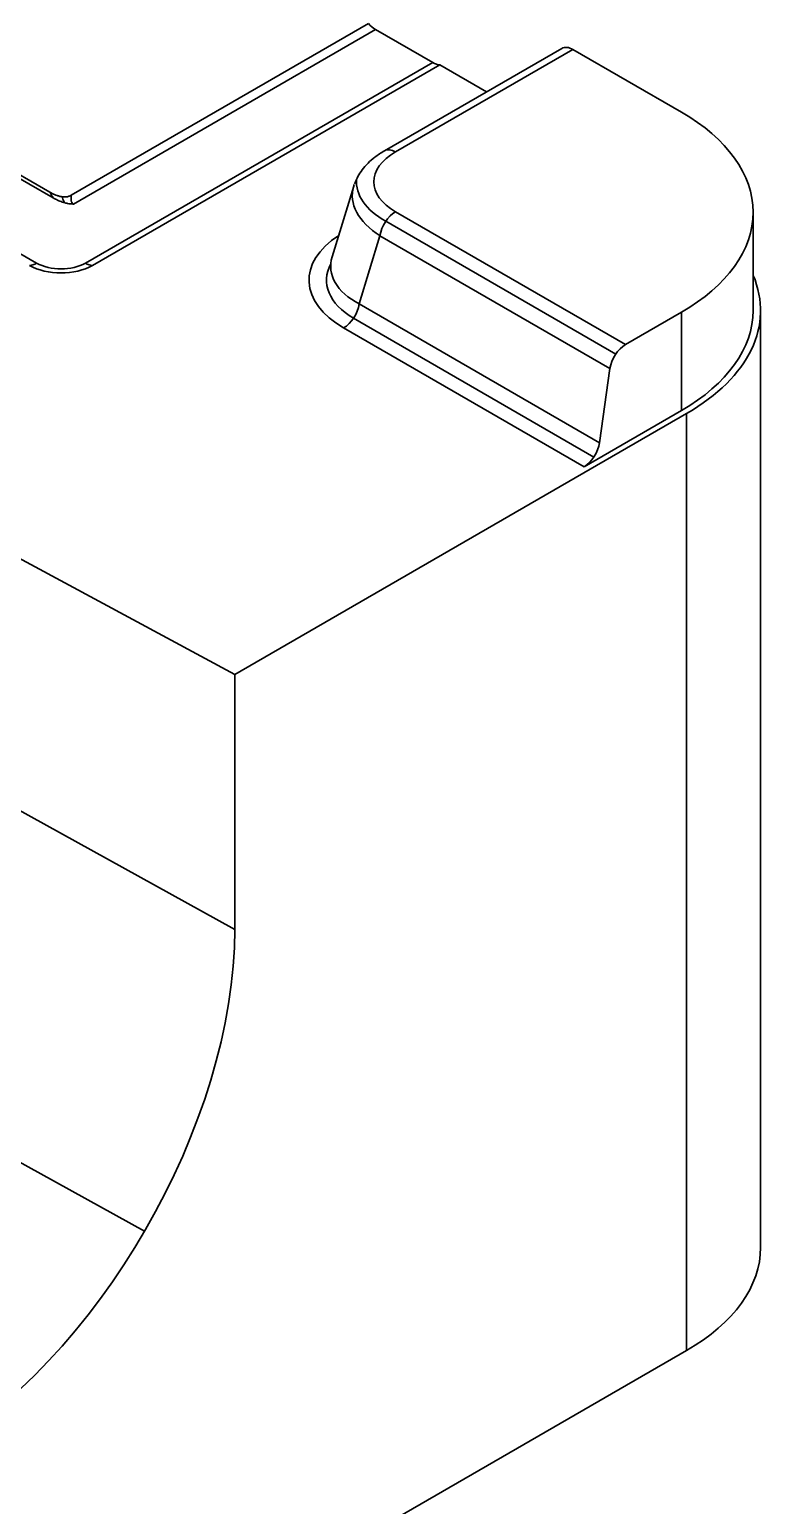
# Model space of a CAD drawing. Header units: millimetres. Extents: x 83 to 1196, y -164 to 735.
# Drawn here: x 1146.3 to 1196.4, y -7.9 to 91.4 of the extents above; entities that cross this region are included whole.
import ezdxf

# ---------------------------------------------------------------- set-up
doc = ezdxf.new("R2010")
doc.units = ezdxf.units.MM
doc.layers.add('1', color=7, linetype='Continuous', true_color=0xffffff)

msp = doc.modelspace()

# ---------------------------------------------------------------- linework, layer by layer
at = {"layer": '1', "color": 7, "linetype": 'Continuous', "lineweight": 35}
for p, q in [((1149.121, 80.258), (1169.118, 91.804)), ((1169.596, 91.405), (1149.261, 79.664)), ((1173.448, 89.181), (1169.596, 91.405)), ((1182.135, 90.135), (1170.192, 83.24)), ((1182.885, 90.061), (1170.942, 83.166)), ((1190.177, 85.85), (1182.885, 90.061)), ((1150.077, 75.688), (1173.448, 89.181)), ((1173.926, 89.027), (1150.555, 75.534)), ((1173.926, 89.027), (1177.072, 87.212)), ((1139.582, 85.135), (1147.687, 80.456)), ((1147.909, 80.072), (1144.624, 81.969)), ((1168.127, 80.856), (1166.677, 76.107)), ((1140.268, 79.454), (1146.791, 75.688)), ((1170.283, 78.499), (1185.761, 69.562)), ((1170.942, 79.145), (1186.42, 70.209)), ((1195.01, 72.501), (1195.01, 79.114)), ((1169.898, 77.53), (1168.496, 72.941)), ((1185.376, 68.594), (1169.898, 77.53)), ((1168.496, 72.941), (1184.675, 63.6)), ((1184.29, 62.631), (1168.111, 71.972)), ((1186.42, 70.209), (1190.177, 72.378)), ((1190.177, 72.378), (1190.177, 65.765)), ((1195.51, 9.45), (1195.51, 72.501)), ((1183.63, 61.985), (1167.452, 71.326)), ((1185.376, 68.594), (1184.675, 63.6)), ((1190.531, 65.56), (1160.125, 48.006)), ((1190.177, 65.765), (1183.63, 61.985)), ((1190.531, 2.509), (1190.531, 65.56)), ((1160.125, 48.006), (1136.023, 60.982)), ((1160.125, 48.006), (1160.125, 30.851)), ((1136.023, 44.156), (1160.125, 30.851)), ((1129.958, 23.834), (1154.053, 10.533)), ((1044.867, -81.59), (1190.531, 2.509))]:
    msp.add_line(p, q, dxfattribs=at)
for centre, major_axis, ratio, start_param, end_param in [((1169.596, 92.711), (-0.8, 1.386), 0.57735, 1.919725, 2.356194), ((1182.885, 88.836), (-0.75, 1.299), 0.57735, 5.497787, 6.283163), ((1173.448, 90.487), (-0.8, 1.386), 0.57735, 2.356194, 2.792664), ((1178.51, 79.114), (-16.5, 0), 0.57735, 2.356194, 3.926991), ((1174.641, 81.156), (5.153, 0), 0.560196, 2.371274, 3.911912), ((1170.942, 81.941), (-0.75, 1.299), 0.57735, 5.497787, 6.283207), ((1174.641, 79.931), (-6.604, 0.436), 0.56619, 6.151141, 7.090907), ((1174.641, 79.931), (-6.604, 0.436), 0.56619, 6.116862, 6.151141), ((1175.015, 81.156), (6.699, 0), 0.560196, 3.091927, 3.928068), ((1170.942, 77.921), (-0.75, -1.299), 0.57735, 3.926991, 5.323254), ((1173.369, 74.542), (8.245, 0), 0.560196, 2.43119, 3.911912), ((1146.791, 76.994), (-0.8, -1.386), 0.57735, 0.348929, 0.785398), ((1148.434, 76.759), (3, 0), 0.57735, 3.926991, 5.497787), ((1148.434, 76.636), (-2.324, 0), 0.57735, 0.785398, 2.356194), ((1150.077, 76.994), (0.8, -1.386), 0.57735, 5.497787, 5.934256), ((1172.995, 74.542), (6.699, 0), 0.560196, 2.846273, 3.895631), ((1173.369, 75.767), (6.785, 0.426), 0.551218, 2.937561, 3.877326), ((1178.51, 72.501), (-17, 0), 0.57735, 2.356194, 3.384722), ((1167.452, 72.55), (0.75, 1.299), 0.57735, 3.926991, 5.323254), ((1178.51, 72.501), (-16.5, 0), 0.57735, 2.356194, 3.141593), ((1186.42, 68.984), (0.75, 1.299), 0.57735, 0.785398, 2.181662), ((1183.63, 63.209), (-0.75, -1.299), 0.57735, 0.785398, 2.181662), ((1139.607, 19.015), (14.514, 25.111), 0.577596, 3.927739, 5.498109), ((1178.51, 9.45), (-17, 0), 0.57735, 2.356194, 3.141593)]:
    msp.add_ellipse(centre, major_axis=major_axis, ratio=ratio, start_param=start_param, end_param=end_param, dxfattribs=at)
for points, knots in [([(1170.192, 83.24), (1169.964, 83.109), (1169.406, 82.735), (1168.672, 82.02), (1168.319, 81.368), (1168.191, 81.033)], [0, 0, 0, 0, 0.244627, 0.641501, 1, 1, 1, 1]), ([(1147.687, 80.456), (1147.735, 80.428), (1147.786, 80.401), (1147.889, 80.348), (1147.943, 80.323), (1148.053, 80.276), (1148.109, 80.254), (1148.198, 80.224), (1148.228, 80.214), (1148.29, 80.196), (1148.322, 80.187), (1148.387, 80.172), (1148.419, 80.165), (1148.469, 80.156), (1148.486, 80.154), (1148.52, 80.149), (1148.537, 80.147), (1148.589, 80.142), (1148.657, 80.137), (1148.726, 80.14), (1148.778, 80.144), (1148.796, 80.146), (1148.829, 80.151), (1148.846, 80.154), (1148.895, 80.165), (1148.926, 80.173), (1148.971, 80.188), (1148.986, 80.194), (1149.015, 80.205), (1149.029, 80.211), (1149.07, 80.23), (1149.096, 80.244), (1149.121, 80.258)], [0, 0, 0, 0, 0.125, 0.125, 0.25, 0.25, 0.375, 0.375, 0.4375, 0.4375, 0.5, 0.5, 0.5625, 0.5625, 0.59375, 0.59375, 0.625, 0.625, 0.6875, 0.75, 0.75, 0.78125, 0.78125, 0.8125, 0.8125, 0.875, 0.875, 0.90625, 0.90625, 0.9375, 0.9375, 1, 1, 1, 1]), ([(1147.909, 80.072), (1147.87, 80.133), (1147.832, 80.195), (1147.758, 80.323), (1147.722, 80.389), (1147.687, 80.456)], [0, 0, 0, 0, 0.5, 0.5, 1, 1, 1, 1]), ([(1149.261, 79.664), (1149.259, 79.664), (1149.257, 79.664), (1149.253, 79.664), (1149.251, 79.664), (1149.245, 79.664), (1149.232, 79.664), (1149.203, 79.665), (1149.178, 79.666), (1149.129, 79.668), (1149.096, 79.671), (1148.999, 79.68), (1148.936, 79.689), (1148.843, 79.707), (1148.797, 79.716), (1148.751, 79.727), (1148.721, 79.734), (1148.706, 79.738), (1148.631, 79.758), (1148.573, 79.776), (1148.461, 79.813), (1148.407, 79.833), (1148.301, 79.876), (1148.249, 79.898), (1148.098, 79.968), (1148.002, 80.019), (1147.909, 80.072)], [0, 0, 0, 0, 0.003906, 0.003906, 0.007812, 0.007812, 0.015625, 0.03125, 0.0625, 0.0625, 0.125, 0.125, 0.25, 0.25, 0.3125, 0.34375, 0.34375, 0.375, 0.375, 0.5, 0.5, 0.625, 0.625, 0.75, 0.75, 1, 1, 1, 1]), ([(1148.503, 80.151), (1148.518, 80.1), (1148.535, 80.049), (1148.585, 79.914), (1148.621, 79.834), (1148.667, 79.756), (1148.67, 79.752), (1148.673, 79.747)], [0, 0, 0, 0, 0.351201, 0.351201, 0.961776, 0.961776, 1, 1, 1, 1]), ([(1149.121, 80.258), (1149.114, 80.201), (1149.108, 80.146), (1149.104, 80.064), (1149.104, 80.037), (1149.105, 79.983), (1149.106, 79.957), (1149.112, 79.906), (1149.117, 79.88), (1149.127, 79.843), (1149.13, 79.83), (1149.139, 79.806), (1149.144, 79.794), (1149.162, 79.759), (1149.176, 79.737), (1149.199, 79.712), (1149.204, 79.707), (1149.214, 79.698), (1149.23, 79.684), (1149.248, 79.672), (1149.261, 79.664)], [0, 0, 0, 0, 0.25, 0.25, 0.375, 0.375, 0.5, 0.5, 0.625, 0.625, 0.6875, 0.6875, 0.75, 0.75, 0.875, 0.875, 0.90625, 0.90625, 0.9375, 1, 1, 1, 1])]:
    msp.add_open_spline(points, degree=3, knots=knots, dxfattribs=at)

doc.saveas('drawing.dxf')
